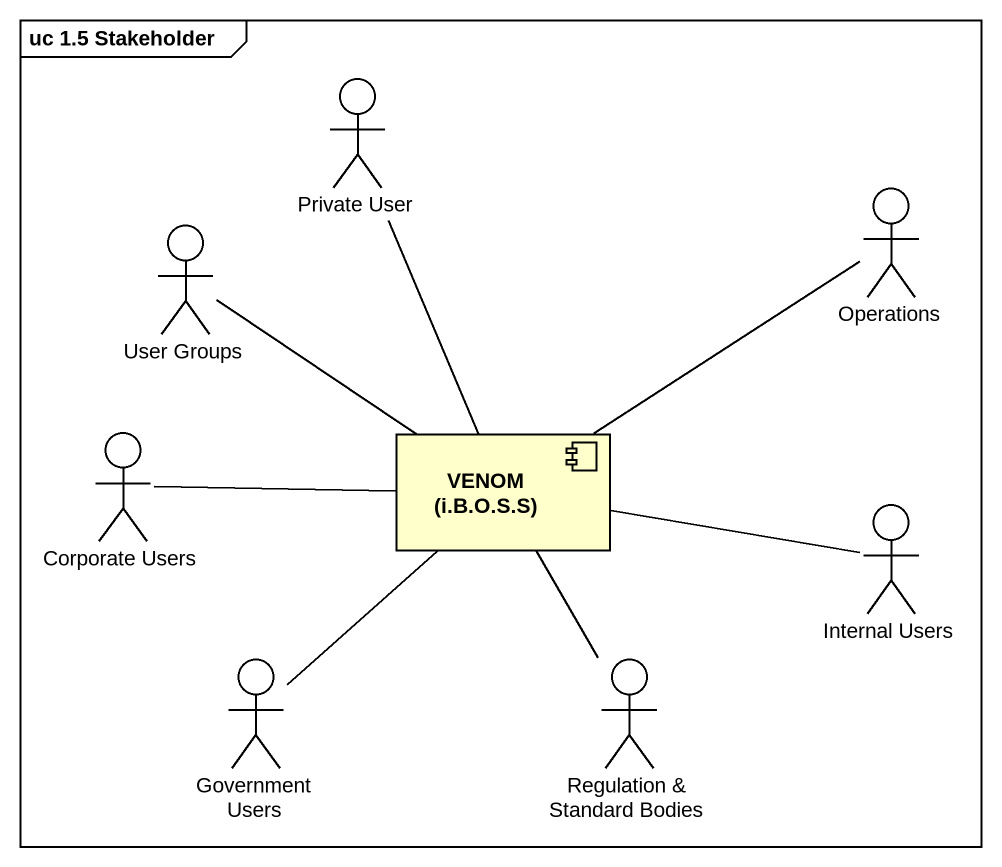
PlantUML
@startuml
mainframe uc 1.5 Stakeholder
actor "Private User" as Private_User
actor Operations
actor "User Groups" as User_Groups
actor "Corporate Users" as Corporate_Users
component "VENOM (i.B.O.S.S)" as VENOM_i_B_O_S_S
actor "Internal Users" as Internal_Users
actor "Government Users" as Government_Users
actor "Regulation & Standard Bodies" as Regulation_Standard_Bodies
Private_User -- VENOM_i_B_O_S_S
Operations -left- VENOM_i_B_O_S_S
User_Groups -right- VENOM_i_B_O_S_S
Corporate_Users -right- VENOM_i_B_O_S_S
Internal_Users -left- VENOM_i_B_O_S_S
Government_Users -up- VENOM_i_B_O_S_S
Regulation_Standard_Bodies -up- VENOM_i_B_O_S_S
@enduml
